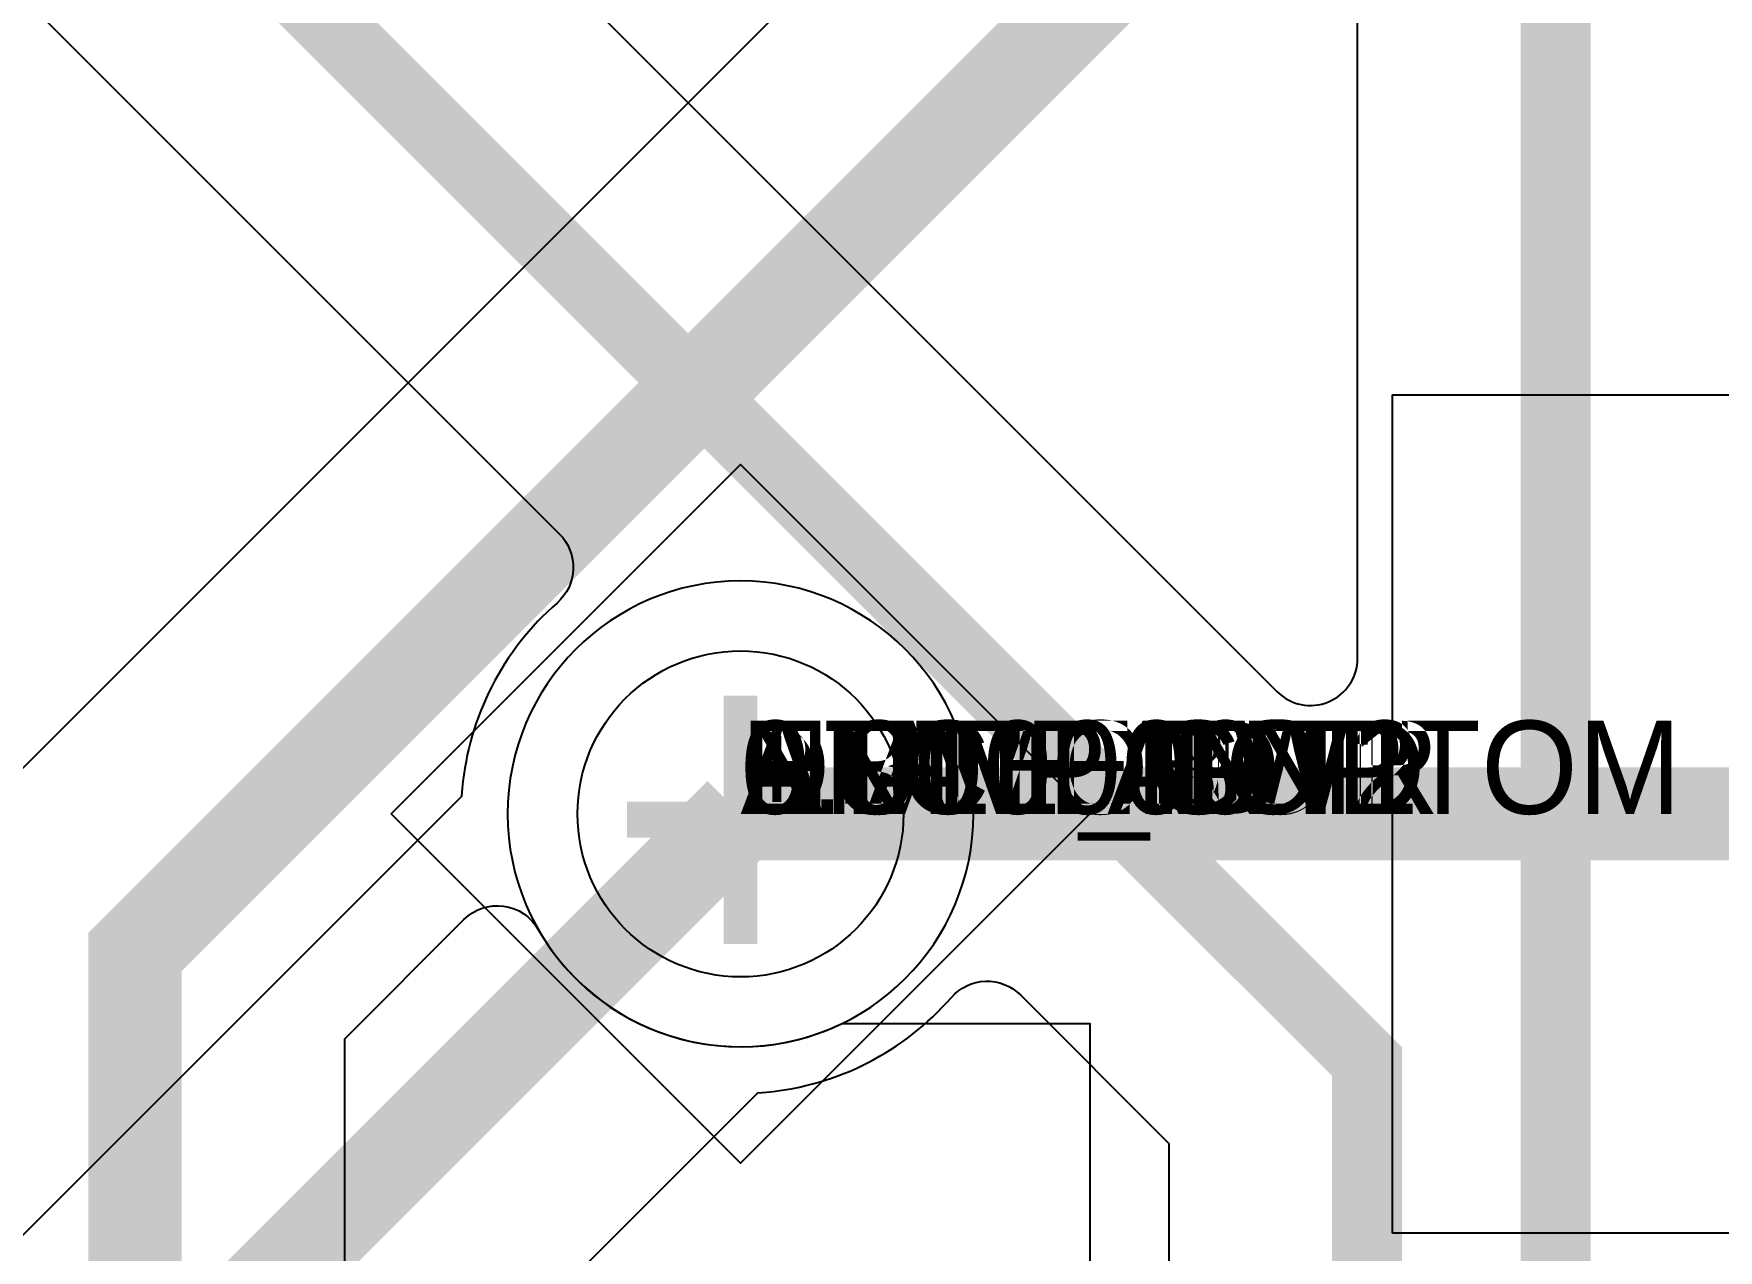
# Model space of a CAD drawing. Extents: x 0 to 323, y 0 to 320.
# Drawn here: x 104.932 to 108.549, y 93.263 to 95.875 of the extents above; entities that cross this region are included whole.
import ezdxf
from ezdxf.enums import TextEntityAlignment as Align

# ---------------------------------------------------------------- set-up
doc = ezdxf.new("R2010")
doc.units = 0
doc.header["$MEASUREMENT"] = 0
doc.layers.get('0').update_dxf_attribs({"linetype": 'CONTINUOUS'})
for name, color, linetype in [('CDN_FIGURES', 7, 'CONTINUOUS'), ('ETCH_BOTTOM', 7, 'CONTINUOUS'), ('ETCH_GND', 3, 'CONTINUOUS'), ('ETCH_INT1', 4, 'CONTINUOUS'), ('ETCH_INT2', 5, 'CONTINUOUS'), ('ETCH_PWR', 6, 'CONTINUOUS'), ('ETCH_TOP', 2, 'CONTINUOUS'), ('MANUFACTURING_NCLEGEND-1-6', 8, 'CONTINUOUS')]:
    doc.layers.add(name, color=color, linetype=linetype)

# ---------------------------------------------------------------- blocks, each defined once
blk = doc.blocks.new('PAD_INFO')
for tag in ['SHAPE_TYPE', 'PAD_HEIGHT', 'PAD_LAYER', 'PAD_TYPE', 'PAD_WIDTH']:
    blk.add_attdef(tag, (0, 0), '', height=0.2)
at = {"flags": 2}
blk.add_attdef('CDN_TYPE', (0, 0), '', height=0.2, dxfattribs=at)
blk = doc.blocks.new('DRILL_INFO')
at = {"flags": 2}
blk.add_attdef('CDN_TYPE', (0, 0), '', height=0.2, dxfattribs=at)
for tag in ['FSHAPE', 'FCHAR', 'DRILL_HEIGHT', 'DIAMETER', 'PLATED', 'DRILL_WIDTH']:
    blk.add_attdef(tag, (0, 0), '', height=0.2)
blk = doc.blocks.new('VIA0700X0300')
at = {"layer": 'ETCH_BOTTOM'}
blk.add_circle((0, 0), 0.35, dxfattribs=at)
at = {"layer": 'ETCH_GND'}
blk.add_circle((0, 0), 0.35, dxfattribs=at)
at = {"layer": 'ETCH_INT1'}
blk.add_circle((0, 0), 0.35, dxfattribs=at)
at = {"layer": 'ETCH_INT2'}
blk.add_circle((0, 0), 0.35, dxfattribs=at)
at = {"layer": 'ETCH_PWR'}
blk.add_circle((0, 0), 0.35, dxfattribs=at)
at = {"layer": 'ETCH_TOP'}
blk.add_circle((0, 0), 0.35, dxfattribs=at)
ref = blk.add_blockref('PAD_INFO', (0, 0))
ref.add_attrib('PAD_LAYER', 'ETCH_TOP', (0, 0), dxfattribs={"height": 0.2})
ref.add_attrib('SHAPE_TYPE', 'NULL', (0, 0), dxfattribs={"height": 0.2})
ref.add_attrib('PAD_TYPE', 'ANTIPAD', (0, 0), dxfattribs={"height": 0.2})
ref.add_attrib('PAD_WIDTH', '0.000000', (0, 0), dxfattribs={"height": 0.2})
ref.add_attrib('PAD_HEIGHT', '0.000000', (0, 0), dxfattribs={"height": 0.2})
ref = blk.add_blockref('PAD_INFO', (0, 0))
ref.add_attrib('PAD_LAYER', 'ETCH_GND', (0, 0), dxfattribs={"height": 0.2})
ref.add_attrib('SHAPE_TYPE', 'NULL', (0, 0), dxfattribs={"height": 0.2})
ref.add_attrib('PAD_TYPE', 'ANTIPAD', (0, 0), dxfattribs={"height": 0.2})
ref.add_attrib('PAD_WIDTH', '0.000000', (0, 0), dxfattribs={"height": 0.2})
ref.add_attrib('PAD_HEIGHT', '0.000000', (0, 0), dxfattribs={"height": 0.2})
ref = blk.add_blockref('PAD_INFO', (0, 0))
ref.add_attrib('PAD_LAYER', 'ETCH_INT1', (0, 0), dxfattribs={"height": 0.2})
ref.add_attrib('SHAPE_TYPE', 'NULL', (0, 0), dxfattribs={"height": 0.2})
ref.add_attrib('PAD_TYPE', 'ANTIPAD', (0, 0), dxfattribs={"height": 0.2})
ref.add_attrib('PAD_WIDTH', '0.000000', (0, 0), dxfattribs={"height": 0.2})
ref.add_attrib('PAD_HEIGHT', '0.000000', (0, 0), dxfattribs={"height": 0.2})
ref = blk.add_blockref('PAD_INFO', (0, 0))
ref.add_attrib('PAD_LAYER', 'ETCH_INT2', (0, 0), dxfattribs={"height": 0.2})
ref.add_attrib('SHAPE_TYPE', 'NULL', (0, 0), dxfattribs={"height": 0.2})
ref.add_attrib('PAD_TYPE', 'ANTIPAD', (0, 0), dxfattribs={"height": 0.2})
ref.add_attrib('PAD_WIDTH', '0.000000', (0, 0), dxfattribs={"height": 0.2})
ref.add_attrib('PAD_HEIGHT', '0.000000', (0, 0), dxfattribs={"height": 0.2})
ref = blk.add_blockref('PAD_INFO', (0, 0))
ref.add_attrib('PAD_LAYER', 'ETCH_PWR', (0, 0), dxfattribs={"height": 0.2})
ref.add_attrib('SHAPE_TYPE', 'NULL', (0, 0), dxfattribs={"height": 0.2})
ref.add_attrib('PAD_TYPE', 'ANTIPAD', (0, 0), dxfattribs={"height": 0.2})
ref.add_attrib('PAD_WIDTH', '0.000000', (0, 0), dxfattribs={"height": 0.2})
ref.add_attrib('PAD_HEIGHT', '0.000000', (0, 0), dxfattribs={"height": 0.2})
ref = blk.add_blockref('PAD_INFO', (0, 0))
ref.add_attrib('PAD_LAYER', 'ETCH_BOTTOM', (0, 0), dxfattribs={"height": 0.2})
ref.add_attrib('SHAPE_TYPE', 'NULL', (0, 0), dxfattribs={"height": 0.2})
ref.add_attrib('PAD_TYPE', 'ANTIPAD', (0, 0), dxfattribs={"height": 0.2})
ref.add_attrib('PAD_WIDTH', '0.000000', (0, 0), dxfattribs={"height": 0.2})
ref.add_attrib('PAD_HEIGHT', '0.000000', (0, 0), dxfattribs={"height": 0.2})
ref = blk.add_blockref('PAD_INFO', (0, 0))
ref.add_attrib('PAD_LAYER', 'ETCH_TOP', (0, 0), dxfattribs={"height": 0.2})
ref.add_attrib('SHAPE_TYPE', 'NULL', (0, 0), dxfattribs={"height": 0.2})
ref.add_attrib('PAD_TYPE', 'THERMAL', (0, 0), dxfattribs={"height": 0.2})
ref.add_attrib('PAD_WIDTH', '0.000000', (0, 0), dxfattribs={"height": 0.2})
ref.add_attrib('PAD_HEIGHT', '0.000000', (0, 0), dxfattribs={"height": 0.2})
ref = blk.add_blockref('PAD_INFO', (0, 0))
ref.add_attrib('PAD_LAYER', 'ETCH_GND', (0, 0), dxfattribs={"height": 0.2})
ref.add_attrib('SHAPE_TYPE', 'NULL', (0, 0), dxfattribs={"height": 0.2})
ref.add_attrib('PAD_TYPE', 'THERMAL', (0, 0), dxfattribs={"height": 0.2})
ref.add_attrib('PAD_WIDTH', '0.000000', (0, 0), dxfattribs={"height": 0.2})
ref.add_attrib('PAD_HEIGHT', '0.000000', (0, 0), dxfattribs={"height": 0.2})
ref = blk.add_blockref('PAD_INFO', (0, 0))
ref.add_attrib('PAD_LAYER', 'ETCH_INT1', (0, 0), dxfattribs={"height": 0.2})
ref.add_attrib('SHAPE_TYPE', 'NULL', (0, 0), dxfattribs={"height": 0.2})
ref.add_attrib('PAD_TYPE', 'THERMAL', (0, 0), dxfattribs={"height": 0.2})
ref.add_attrib('PAD_WIDTH', '0.000000', (0, 0), dxfattribs={"height": 0.2})
ref.add_attrib('PAD_HEIGHT', '0.000000', (0, 0), dxfattribs={"height": 0.2})
ref = blk.add_blockref('PAD_INFO', (0, 0))
ref.add_attrib('PAD_LAYER', 'ETCH_INT2', (0, 0), dxfattribs={"height": 0.2})
ref.add_attrib('SHAPE_TYPE', 'NULL', (0, 0), dxfattribs={"height": 0.2})
ref.add_attrib('PAD_TYPE', 'THERMAL', (0, 0), dxfattribs={"height": 0.2})
ref.add_attrib('PAD_WIDTH', '0.000000', (0, 0), dxfattribs={"height": 0.2})
ref.add_attrib('PAD_HEIGHT', '0.000000', (0, 0), dxfattribs={"height": 0.2})
ref = blk.add_blockref('PAD_INFO', (0, 0))
ref.add_attrib('PAD_LAYER', 'ETCH_PWR', (0, 0), dxfattribs={"height": 0.2})
ref.add_attrib('SHAPE_TYPE', 'NULL', (0, 0), dxfattribs={"height": 0.2})
ref.add_attrib('PAD_TYPE', 'THERMAL', (0, 0), dxfattribs={"height": 0.2})
ref.add_attrib('PAD_WIDTH', '0.000000', (0, 0), dxfattribs={"height": 0.2})
ref.add_attrib('PAD_HEIGHT', '0.000000', (0, 0), dxfattribs={"height": 0.2})
ref = blk.add_blockref('PAD_INFO', (0, 0))
ref.add_attrib('PAD_LAYER', 'ETCH_BOTTOM', (0, 0), dxfattribs={"height": 0.2})
ref.add_attrib('SHAPE_TYPE', 'NULL', (0, 0), dxfattribs={"height": 0.2})
ref.add_attrib('PAD_TYPE', 'THERMAL', (0, 0), dxfattribs={"height": 0.2})
ref.add_attrib('PAD_WIDTH', '0.000000', (0, 0), dxfattribs={"height": 0.2})
ref.add_attrib('PAD_HEIGHT', '0.000000', (0, 0), dxfattribs={"height": 0.2})
ref = blk.add_blockref('PAD_INFO', (0, 0))
ref.add_attrib('PAD_LAYER', 'ETCH_TOP', (0, 0), dxfattribs={"height": 0.2})
ref.add_attrib('SHAPE_TYPE', 'CIRCLE', (0, 0), dxfattribs={"height": 0.2})
ref.add_attrib('PAD_TYPE', 'REGULAR', (0, 0), dxfattribs={"height": 0.2})
ref.add_attrib('PAD_WIDTH', '0.700000', (0, 0), dxfattribs={"height": 0.2})
ref.add_attrib('PAD_HEIGHT', '0.700000', (0, 0), dxfattribs={"height": 0.2})
ref = blk.add_blockref('PAD_INFO', (0, 0))
ref.add_attrib('PAD_LAYER', 'ETCH_GND', (0, 0), dxfattribs={"height": 0.2})
ref.add_attrib('SHAPE_TYPE', 'CIRCLE', (0, 0), dxfattribs={"height": 0.2})
ref.add_attrib('PAD_TYPE', 'REGULAR', (0, 0), dxfattribs={"height": 0.2})
ref.add_attrib('PAD_WIDTH', '0.700000', (0, 0), dxfattribs={"height": 0.2})
ref.add_attrib('PAD_HEIGHT', '0.700000', (0, 0), dxfattribs={"height": 0.2})
ref = blk.add_blockref('PAD_INFO', (0, 0))
ref.add_attrib('PAD_LAYER', 'ETCH_INT1', (0, 0), dxfattribs={"height": 0.2})
ref.add_attrib('SHAPE_TYPE', 'CIRCLE', (0, 0), dxfattribs={"height": 0.2})
ref.add_attrib('PAD_TYPE', 'REGULAR', (0, 0), dxfattribs={"height": 0.2})
ref.add_attrib('PAD_WIDTH', '0.700000', (0, 0), dxfattribs={"height": 0.2})
ref.add_attrib('PAD_HEIGHT', '0.700000', (0, 0), dxfattribs={"height": 0.2})
ref = blk.add_blockref('PAD_INFO', (0, 0))
ref.add_attrib('PAD_LAYER', 'ETCH_INT2', (0, 0), dxfattribs={"height": 0.2})
ref.add_attrib('SHAPE_TYPE', 'CIRCLE', (0, 0), dxfattribs={"height": 0.2})
ref.add_attrib('PAD_TYPE', 'REGULAR', (0, 0), dxfattribs={"height": 0.2})
ref.add_attrib('PAD_WIDTH', '0.700000', (0, 0), dxfattribs={"height": 0.2})
ref.add_attrib('PAD_HEIGHT', '0.700000', (0, 0), dxfattribs={"height": 0.2})
ref = blk.add_blockref('PAD_INFO', (0, 0))
ref.add_attrib('PAD_LAYER', 'ETCH_PWR', (0, 0), dxfattribs={"height": 0.2})
ref.add_attrib('SHAPE_TYPE', 'CIRCLE', (0, 0), dxfattribs={"height": 0.2})
ref.add_attrib('PAD_TYPE', 'REGULAR', (0, 0), dxfattribs={"height": 0.2})
ref.add_attrib('PAD_WIDTH', '0.700000', (0, 0), dxfattribs={"height": 0.2})
ref.add_attrib('PAD_HEIGHT', '0.700000', (0, 0), dxfattribs={"height": 0.2})
ref = blk.add_blockref('PAD_INFO', (0, 0))
ref.add_attrib('PAD_LAYER', 'ETCH_BOTTOM', (0, 0), dxfattribs={"height": 0.2})
ref.add_attrib('SHAPE_TYPE', 'CIRCLE', (0, 0), dxfattribs={"height": 0.2})
ref.add_attrib('PAD_TYPE', 'REGULAR', (0, 0), dxfattribs={"height": 0.2})
ref.add_attrib('PAD_WIDTH', '0.700000', (0, 0), dxfattribs={"height": 0.2})
ref.add_attrib('PAD_HEIGHT', '0.700000', (0, 0), dxfattribs={"height": 0.2})
ref = blk.add_blockref('DRILL_INFO', (0, 0))
ref.add_attrib('DIAMETER', '0.300000', (0, 0), dxfattribs={"height": 0.2})
ref.add_attrib('PLATED', 'PLATED', (0, 0), dxfattribs={"height": 0.2})
ref.add_attrib('FSHAPE', 'DIAMOND', (0, 0), dxfattribs={"height": 0.2})
ref.add_attrib('FCHAR', '+', (0, 0), dxfattribs={"height": 0.2})
ref.add_attrib('DRILL_WIDTH', '1.500000', (0, 0), dxfattribs={"height": 0.2})
ref.add_attrib('DRILL_HEIGHT', '1.500000', (0, 0), dxfattribs={"height": 0.2})
for tag in ['CDN_TYPE', 'PIN']:
    blk.add_attdef(tag, (0, 0), '', height=0.2)
at = {"flags": 2}
for tag in ['PSTKNAME', 'BBV']:
    blk.add_attdef(tag, (0, 0), '', height=0.2, dxfattribs=at)
blk = doc.blocks.new('FIGURE_DIAMOND')
at = {"layer": 'CDN_FIGURES'}
blk.add_lwpolyline([(-0.5, 0), (0, 0.5), (0.5, 0), (0, -0.5)], close=True, dxfattribs=at)
blk = doc.blocks.new('RC1900X1800TS')
at = {"layer": 'ETCH_TOP'}
blk.add_lwpolyline([(-0.95, -0.9), (-0.95, 0.9), (0.95, 0.9), (0.95, -0.9)], close=True, dxfattribs=at)
ref = blk.add_blockref('PAD_INFO', (0, 0))
ref.add_attrib('PAD_LAYER', 'ETCH_TOP', (0, 0), dxfattribs={"height": 0.2})
ref.add_attrib('SHAPE_TYPE', 'NULL', (0, 0), dxfattribs={"height": 0.2})
ref.add_attrib('PAD_TYPE', 'ANTIPAD', (0, 0), dxfattribs={"height": 0.2})
ref.add_attrib('PAD_WIDTH', '0.000000', (0, 0), dxfattribs={"height": 0.2})
ref.add_attrib('PAD_HEIGHT', '0.000000', (0, 0), dxfattribs={"height": 0.2})
ref = blk.add_blockref('PAD_INFO', (0, 0))
ref.add_attrib('PAD_LAYER', 'ETCH_GND', (0, 0), dxfattribs={"height": 0.2})
ref.add_attrib('SHAPE_TYPE', 'NULL', (0, 0), dxfattribs={"height": 0.2})
ref.add_attrib('PAD_TYPE', 'ANTIPAD', (0, 0), dxfattribs={"height": 0.2})
ref.add_attrib('PAD_WIDTH', '0.000000', (0, 0), dxfattribs={"height": 0.2})
ref.add_attrib('PAD_HEIGHT', '0.000000', (0, 0), dxfattribs={"height": 0.2})
ref = blk.add_blockref('PAD_INFO', (0, 0))
ref.add_attrib('PAD_LAYER', 'ETCH_INT1', (0, 0), dxfattribs={"height": 0.2})
ref.add_attrib('SHAPE_TYPE', 'NULL', (0, 0), dxfattribs={"height": 0.2})
ref.add_attrib('PAD_TYPE', 'ANTIPAD', (0, 0), dxfattribs={"height": 0.2})
ref.add_attrib('PAD_WIDTH', '0.000000', (0, 0), dxfattribs={"height": 0.2})
ref.add_attrib('PAD_HEIGHT', '0.000000', (0, 0), dxfattribs={"height": 0.2})
ref = blk.add_blockref('PAD_INFO', (0, 0))
ref.add_attrib('PAD_LAYER', 'ETCH_INT2', (0, 0), dxfattribs={"height": 0.2})
ref.add_attrib('SHAPE_TYPE', 'NULL', (0, 0), dxfattribs={"height": 0.2})
ref.add_attrib('PAD_TYPE', 'ANTIPAD', (0, 0), dxfattribs={"height": 0.2})
ref.add_attrib('PAD_WIDTH', '0.000000', (0, 0), dxfattribs={"height": 0.2})
ref.add_attrib('PAD_HEIGHT', '0.000000', (0, 0), dxfattribs={"height": 0.2})
ref = blk.add_blockref('PAD_INFO', (0, 0))
ref.add_attrib('PAD_LAYER', 'ETCH_PWR', (0, 0), dxfattribs={"height": 0.2})
ref.add_attrib('SHAPE_TYPE', 'NULL', (0, 0), dxfattribs={"height": 0.2})
ref.add_attrib('PAD_TYPE', 'ANTIPAD', (0, 0), dxfattribs={"height": 0.2})
ref.add_attrib('PAD_WIDTH', '0.000000', (0, 0), dxfattribs={"height": 0.2})
ref.add_attrib('PAD_HEIGHT', '0.000000', (0, 0), dxfattribs={"height": 0.2})
ref = blk.add_blockref('PAD_INFO', (0, 0))
ref.add_attrib('PAD_LAYER', 'ETCH_BOTTOM', (0, 0), dxfattribs={"height": 0.2})
ref.add_attrib('SHAPE_TYPE', 'NULL', (0, 0), dxfattribs={"height": 0.2})
ref.add_attrib('PAD_TYPE', 'ANTIPAD', (0, 0), dxfattribs={"height": 0.2})
ref.add_attrib('PAD_WIDTH', '0.000000', (0, 0), dxfattribs={"height": 0.2})
ref.add_attrib('PAD_HEIGHT', '0.000000', (0, 0), dxfattribs={"height": 0.2})
ref = blk.add_blockref('PAD_INFO', (0, 0))
ref.add_attrib('PAD_LAYER', 'ETCH_TOP', (0, 0), dxfattribs={"height": 0.2})
ref.add_attrib('SHAPE_TYPE', 'NULL', (0, 0), dxfattribs={"height": 0.2})
ref.add_attrib('PAD_TYPE', 'THERMAL', (0, 0), dxfattribs={"height": 0.2})
ref.add_attrib('PAD_WIDTH', '0.000000', (0, 0), dxfattribs={"height": 0.2})
ref.add_attrib('PAD_HEIGHT', '0.000000', (0, 0), dxfattribs={"height": 0.2})
ref = blk.add_blockref('PAD_INFO', (0, 0))
ref.add_attrib('PAD_LAYER', 'ETCH_GND', (0, 0), dxfattribs={"height": 0.2})
ref.add_attrib('SHAPE_TYPE', 'NULL', (0, 0), dxfattribs={"height": 0.2})
ref.add_attrib('PAD_TYPE', 'THERMAL', (0, 0), dxfattribs={"height": 0.2})
ref.add_attrib('PAD_WIDTH', '0.000000', (0, 0), dxfattribs={"height": 0.2})
ref.add_attrib('PAD_HEIGHT', '0.000000', (0, 0), dxfattribs={"height": 0.2})
ref = blk.add_blockref('PAD_INFO', (0, 0))
ref.add_attrib('PAD_LAYER', 'ETCH_INT1', (0, 0), dxfattribs={"height": 0.2})
ref.add_attrib('SHAPE_TYPE', 'NULL', (0, 0), dxfattribs={"height": 0.2})
ref.add_attrib('PAD_TYPE', 'THERMAL', (0, 0), dxfattribs={"height": 0.2})
ref.add_attrib('PAD_WIDTH', '0.000000', (0, 0), dxfattribs={"height": 0.2})
ref.add_attrib('PAD_HEIGHT', '0.000000', (0, 0), dxfattribs={"height": 0.2})
ref = blk.add_blockref('PAD_INFO', (0, 0))
ref.add_attrib('PAD_LAYER', 'ETCH_INT2', (0, 0), dxfattribs={"height": 0.2})
ref.add_attrib('SHAPE_TYPE', 'NULL', (0, 0), dxfattribs={"height": 0.2})
ref.add_attrib('PAD_TYPE', 'THERMAL', (0, 0), dxfattribs={"height": 0.2})
ref.add_attrib('PAD_WIDTH', '0.000000', (0, 0), dxfattribs={"height": 0.2})
ref.add_attrib('PAD_HEIGHT', '0.000000', (0, 0), dxfattribs={"height": 0.2})
ref = blk.add_blockref('PAD_INFO', (0, 0))
ref.add_attrib('PAD_LAYER', 'ETCH_PWR', (0, 0), dxfattribs={"height": 0.2})
ref.add_attrib('SHAPE_TYPE', 'NULL', (0, 0), dxfattribs={"height": 0.2})
ref.add_attrib('PAD_TYPE', 'THERMAL', (0, 0), dxfattribs={"height": 0.2})
ref.add_attrib('PAD_WIDTH', '0.000000', (0, 0), dxfattribs={"height": 0.2})
ref.add_attrib('PAD_HEIGHT', '0.000000', (0, 0), dxfattribs={"height": 0.2})
ref = blk.add_blockref('PAD_INFO', (0, 0))
ref.add_attrib('PAD_LAYER', 'ETCH_BOTTOM', (0, 0), dxfattribs={"height": 0.2})
ref.add_attrib('SHAPE_TYPE', 'NULL', (0, 0), dxfattribs={"height": 0.2})
ref.add_attrib('PAD_TYPE', 'THERMAL', (0, 0), dxfattribs={"height": 0.2})
ref.add_attrib('PAD_WIDTH', '0.000000', (0, 0), dxfattribs={"height": 0.2})
ref.add_attrib('PAD_HEIGHT', '0.000000', (0, 0), dxfattribs={"height": 0.2})
ref = blk.add_blockref('PAD_INFO', (0, 0))
ref.add_attrib('PAD_LAYER', 'ETCH_GND', (0, 0), dxfattribs={"height": 0.2})
ref.add_attrib('SHAPE_TYPE', 'NULL', (0, 0), dxfattribs={"height": 0.2})
ref.add_attrib('PAD_TYPE', 'REGULAR', (0, 0), dxfattribs={"height": 0.2})
ref.add_attrib('PAD_WIDTH', '0.000000', (0, 0), dxfattribs={"height": 0.2})
ref.add_attrib('PAD_HEIGHT', '0.000000', (0, 0), dxfattribs={"height": 0.2})
ref = blk.add_blockref('PAD_INFO', (0, 0))
ref.add_attrib('PAD_LAYER', 'ETCH_INT1', (0, 0), dxfattribs={"height": 0.2})
ref.add_attrib('SHAPE_TYPE', 'NULL', (0, 0), dxfattribs={"height": 0.2})
ref.add_attrib('PAD_TYPE', 'REGULAR', (0, 0), dxfattribs={"height": 0.2})
ref.add_attrib('PAD_WIDTH', '0.000000', (0, 0), dxfattribs={"height": 0.2})
ref.add_attrib('PAD_HEIGHT', '0.000000', (0, 0), dxfattribs={"height": 0.2})
ref = blk.add_blockref('PAD_INFO', (0, 0))
ref.add_attrib('PAD_LAYER', 'ETCH_INT2', (0, 0), dxfattribs={"height": 0.2})
ref.add_attrib('SHAPE_TYPE', 'NULL', (0, 0), dxfattribs={"height": 0.2})
ref.add_attrib('PAD_TYPE', 'REGULAR', (0, 0), dxfattribs={"height": 0.2})
ref.add_attrib('PAD_WIDTH', '0.000000', (0, 0), dxfattribs={"height": 0.2})
ref.add_attrib('PAD_HEIGHT', '0.000000', (0, 0), dxfattribs={"height": 0.2})
ref = blk.add_blockref('PAD_INFO', (0, 0))
ref.add_attrib('PAD_LAYER', 'ETCH_PWR', (0, 0), dxfattribs={"height": 0.2})
ref.add_attrib('SHAPE_TYPE', 'NULL', (0, 0), dxfattribs={"height": 0.2})
ref.add_attrib('PAD_TYPE', 'REGULAR', (0, 0), dxfattribs={"height": 0.2})
ref.add_attrib('PAD_WIDTH', '0.000000', (0, 0), dxfattribs={"height": 0.2})
ref.add_attrib('PAD_HEIGHT', '0.000000', (0, 0), dxfattribs={"height": 0.2})
ref = blk.add_blockref('PAD_INFO', (0, 0))
ref.add_attrib('PAD_LAYER', 'ETCH_BOTTOM', (0, 0), dxfattribs={"height": 0.2})
ref.add_attrib('SHAPE_TYPE', 'NULL', (0, 0), dxfattribs={"height": 0.2})
ref.add_attrib('PAD_TYPE', 'REGULAR', (0, 0), dxfattribs={"height": 0.2})
ref.add_attrib('PAD_WIDTH', '0.000000', (0, 0), dxfattribs={"height": 0.2})
ref.add_attrib('PAD_HEIGHT', '0.000000', (0, 0), dxfattribs={"height": 0.2})
ref = blk.add_blockref('DRILL_INFO', (0, 0))
ref.add_attrib('DIAMETER', '0.000000', (0, 0), dxfattribs={"height": 0.2})
ref.add_attrib('PLATED', 'PLATED', (0, 0), dxfattribs={"height": 0.2})
ref.add_attrib('FSHAPE', 'NULL', (0, 0), dxfattribs={"height": 0.2})
ref.add_attrib('DRILL_WIDTH', '0.000000', (0, 0), dxfattribs={"height": 0.2})
ref.add_attrib('DRILL_HEIGHT', '0.000000', (0, 0), dxfattribs={"height": 0.2})
ref = blk.add_blockref('PAD_INFO', (0, 0))
ref.add_attrib('PAD_LAYER', 'ETCH_TOP', (0, 0), dxfattribs={"height": 0.2})
ref.add_attrib('SHAPE_TYPE', 'RECTANGLE', (0, 0), dxfattribs={"height": 0.2})
ref.add_attrib('PAD_TYPE', 'REGULAR', (0, 0), dxfattribs={"height": 0.2})
ref.add_attrib('PAD_WIDTH', '1.900000', (0, 0), dxfattribs={"height": 0.2})
ref.add_attrib('PAD_HEIGHT', '1.800000', (0, 0), dxfattribs={"height": 0.2})
for tag in ['CDN_TYPE', 'PIN']:
    blk.add_attdef(tag, (0, 0), '', height=0.2)
at = {"flags": 2}
for tag in ['PSTKNAME', 'BBV']:
    blk.add_attdef(tag, (0, 0), '', height=0.2, dxfattribs=at)
blk = doc.blocks.new('F236')
at = {"layer": 'ETCH_TOP'}
ref = blk.add_blockref('RC1900X1800TS', (0, 0), dxfattribs=at)
ref.add_attrib('CDN_TYPE', 'PIN', (0, 0), dxfattribs={"height": 0.2})
ref.add_attrib('PIN', '1', (0, 0), dxfattribs={"height": 0.2})
at = {"flags": 2}
for tag in ['SYMBOL_TYPE', 'CDN_TYPE', 'REFDES']:
    blk.add_attdef(tag, (0, 0), '', height=0.2, dxfattribs=at)

msp = doc.modelspace()

# ---------------------------------------------------------------- linework, layer by layer
at = {"layer": 'ETCH_BOTTOM'}
for points, format in [([(59.3656, 111.7701), (90.2943, 111.7701), (107.6018, 94.4626, 0.668179), (107.7749, 94.5343), (107.7749, 100.7472), (112.5448, 105.5171), (112.4888, 105.5995, -3.777381), (112.8453, 106.0744, 0.714948), (113.0176, 105.9899), (115.5775, 108.5498, 0.542996), (115.5421, 108.7161, -0.663408), (115.4807, 110.5579, 0.639881), (115.4807, 110.7421, -1.433756), (116.8079, 112.0693, 0.639881), (116.9921, 112.0693, -0.63966), (118.8079, 112.0693, 0.639881), (118.9921, 112.0693, -0.63966), (120.8079, 112.0693, 0.639881), (120.9921, 112.0693, -0.63966), (122.8079, 112.0693, 0.639881), (122.9921, 112.0693, -0.63966), (124.8079, 112.0693, 0.639881), (124.9921, 112.0693, -0.63966), (126.8079, 112.0693, 0.639881)], "xyb"), ([(91.1, 48.25, 0.15, 0.15, 0), (93.325, 46.025, 0.15, 0.15, 0), (95.4882, 46.025, 0.15, 0.15, 0), (97.0574, 47.5942, 0.15, 0.15, 0), (97.0574, 55.5392, 0.15, 0.15, 0), (100.875, 59.3568, 0.15, 0.15, 0), (100.875, 62.2932, 0.15, 0.15, 0), (100.4432, 62.725, 0.15, 0.15, 0), (99.2118, 62.725, 0.15, 0.15, 0), (97.975, 63.9618, 0.15, 0.15, 0), (97.975, 65.5882, 0.15, 0.15, 0), (98.3118, 65.925, 0.15, 0.15, 0), (98.6382, 65.925, 0.15, 0.15, 0), (100.975, 68.2618, 0.15, 0.15, 0), (100.975, 76.2118, 0.15, 0.15, 0), (108.2, 83.4368, 0.15, 0.15, 0), (108.2, 100.5711, 0.15, 0.15, 0), (116.925, 109.2961, 0.15, 0.15, 0), (116.925, 110.054, 0.15, 0.15, 0), (117.9, 111.029, 0.15, 0.15, 0), (117.9, 111.65, 0.15, 0.15, 0)], "xyseb"), ([(44.45, 110.8, 0.15, 0.15, 0), (58.9967, 110.8, 0.15, 0.15, 0), (59.5417, 111.345, 0.15, 0.15, 0), (90.1182, 111.345, 0.15, 0.15, 0), (107.795, 93.6682, 0.15, 0.15, 0), (107.795, 85.9818, 0.15, 0.15, 0), (104.2882, 82.475, 0.15, 0.15, 0), (103.5618, 82.475, 0.15, 0.15, 0), (98.575, 77.4882, 0.15, 0.15, 0), (98.575, 75.2617, 0.15, 0.15, 0), (98.15, 74.8367, 0.15, 0.15, 0), (98.15, 68.05, 0.15, 0.15, 0), (95.275, 65.175, 0.15, 0.15, 0), (95.275, 62.425, 0.15, 0.15, 0), (95.975, 61.725, 0.15, 0.15, 0), (95.975, 61.075, 0.15, 0.15, 0), (94.915, 60.015, 0.15, 0.15, 0), (94.915, 49.2483, 0.15, 0.15, 0), (95.675, 48.4883, 0.15, 0.15, 0), (95.675, 48.0117, 0.15, 0.15, 0), (95.25, 47.5867, 0.15, 0.15, 0), (95.25, 46.6, 0.15, 0.15, 0)], "xyseb"), ([(67.1198, 110.9199), (89.9421, 110.9199), (100.6113, 100.2508, -0.513867), (100.5844, 100.0881, 1.394973), (101.3881, 99.2844, -0.513867), (101.5508, 99.3113), (106.0612, 94.8009, -0.434813), (106.056, 94.6527, 0.192837), (105.8525, 94.2555), (105.8508, 94.2373), (100.4499, 88.8364), (100.4499, 88.7378), (100.3622, 88.6501), (98.5122, 88.6501), (98.0009, 88.1388, -0.434592), (97.8527, 88.1439, 0.719488), (96.8013, 87.7085, -0.434609), (96.7002, 87.6001), (95.4856, 87.6001, -0.478266), (95.3865, 87.723, 0.874572), (94.2678, 88.1274), (94.2536, 88.1001), (71.4773, 88.1001, -0.604613)], "xyb"), ([(106.45, 94.2, 0.2, 0.2, 0), (100.9, 88.65, 0.2, 0.2, 0), (100.9, 88.5514, 0.2, 0.2, 0), (100.5486, 88.2, 0.2, 0.2, 0), (98.6986, 88.2, 0.2, 0.2, 0), (97.6486, 87.15, 0.2, 0.2, 0), (94.6514, 87.15, 0.2, 0.2, 0), (94.1514, 87.65, 0.2, 0.2, 0), (54.8986, 87.65, 0.2, 0.2, 0), (54.7986, 87.55, 0.2, 0.2, 0), (34.4514, 87.55, 0.2, 0.2, 0), (33.4, 86.4986, 0.2, 0.2, 0), (33.4, 85.4064, 0.2, 0.2, 0), (28.3936, 80.4, 0.2, 0.2, 0), (21.2964, 80.4, 0.2, 0.2, 0), (18.85, 77.9536, 0.2, 0.2, 0), (18.85, 74.81, 0.2, 0.2, 0), (14.739, 70.699, 0.2, 0.2, 0), (14.739, 69.661, 0.2, 0.2, 0)], "xyseb"), ([(101.3501, 88.4636), (106.4873, 93.6008), (106.5055, 93.6025, 0.192837), (106.9027, 93.806, -0.434813), (107.0509, 93.8112), (107.3699, 93.4921), (107.3699, 86.1579), (104.6509, 83.4388, -0.434813), (104.5027, 83.444, 0.407337), (103.6668, 83.5118), (103.6527, 83.5001), (102.1622, 83.5001), (94.9622, 76.3001)], "xyb")]:
    msp.add_lwpolyline(points, format=format, dxfattribs=at)
at = {"layer": 'ETCH_GND'}
msp.add_lwpolyline([(106.9501, 94.2, 1), (105.9499, 94.2, 1)], format="xyb", close=True, dxfattribs=at)
at = {"layer": 'ETCH_INT1'}
msp.add_lwpolyline([(106.9501, 94.2, 1), (105.9499, 94.2, 1)], format="xyb", close=True, dxfattribs=at)
at = {"layer": 'ETCH_INT2'}
msp.add_lwpolyline([(106.45, 94.7001, 1), (106.45, 93.6999, 1)], format="xyb", close=True, dxfattribs=at)
at = {"layer": 'ETCH_PWR'}
msp.add_lwpolyline([(106.9501, 94.2, 1), (105.9499, 94.2, 1)], format="xyb", close=True, dxfattribs=at)
at = {"layer": 'ETCH_TOP'}
for points, format in [([(108.7999, 98.5001), (108.7999, 98.19), (104.6999, 94.09), (104.6999, 90.7501), (101.6999, 90.7501), (101.6999, 88.9501), (98.8001, 88.9501), (98.8001, 91.6501), (94.4314, 91.6501, -0.668179), (94.3597, 91.8232), (98.7001, 96.1636), (98.7001, 98.1999), (101.0001, 98.1999), (101.0001, 98.9163)], "xyb"), ([(93.85, 78.7, 0.2, 0.2, 0), (99.55, 78.7, 0.2, 0.2, 0), (102.6, 81.75, 0.2, 0.2, 0), (103.5986, 81.75, 0.2, 0.2, 0), (105.15, 83.3014, 0.2, 0.2, 0), (105.15, 93.9036, 0.2, 0.2, 0), (109.3464, 98.1, 0.2, 0.2, 0), (113.3014, 98.1, 0.2, 0.2, 0), (116.3014, 95.1, 0.2, 0.2, 0), (119.45, 95.1, 0.2, 0.2, 0), (119.45, 95.85, 0.2, 0.2, 0)], "xyseb"), ([(100.5597, 79.0732), (102.7864, 81.2999), (103.785, 81.2999), (105.6001, 83.115), (105.6001, 93.7172), (105.8561, 93.9732, -0.494492), (106.0158, 93.9518, 0.38812), (106.6582, 93.7453), (106.6682, 93.7499), (107.1999, 93.7499), (107.1999, 92.6499), (110.4001, 92.6499), (110.4001, 95.0929), (110.4501, 95.1429), (110.4501, 95.6999), (111.5999, 95.6999), (111.5999, 92.6499), (114.8001, 92.6499)], "xyb"), ([(106.45, 94.2, 0.2, 0.2, 0), (108.8, 94.2, 0.2, 0.2, 0)], "xyseb")]:
    msp.add_lwpolyline(points, format=format, dxfattribs=at)

# ---------------------------------------------------------------- block references
msp.add_blockref('F236', (108.8, 94.2))
msp.add_blockref('VIA0700X0300', (106.45, 94.2), dxfattribs=at)
at = {"layer": 'MANUFACTURING_NCLEGEND-1-6', "xscale": 1.5, "yscale": 1.5}
msp.add_blockref('FIGURE_DIAMOND', (106.45, 94.2), dxfattribs=at)

# ---------------------------------------------------------------- texts
at = {"layer": 'MANUFACTURING_NCLEGEND-1-6'}
msp.add_text('+', height=0.75, dxfattribs=at).set_placement((106.45, 94.2), align=Align.MIDDLE_CENTER)

doc.saveas('drawing.dxf')
